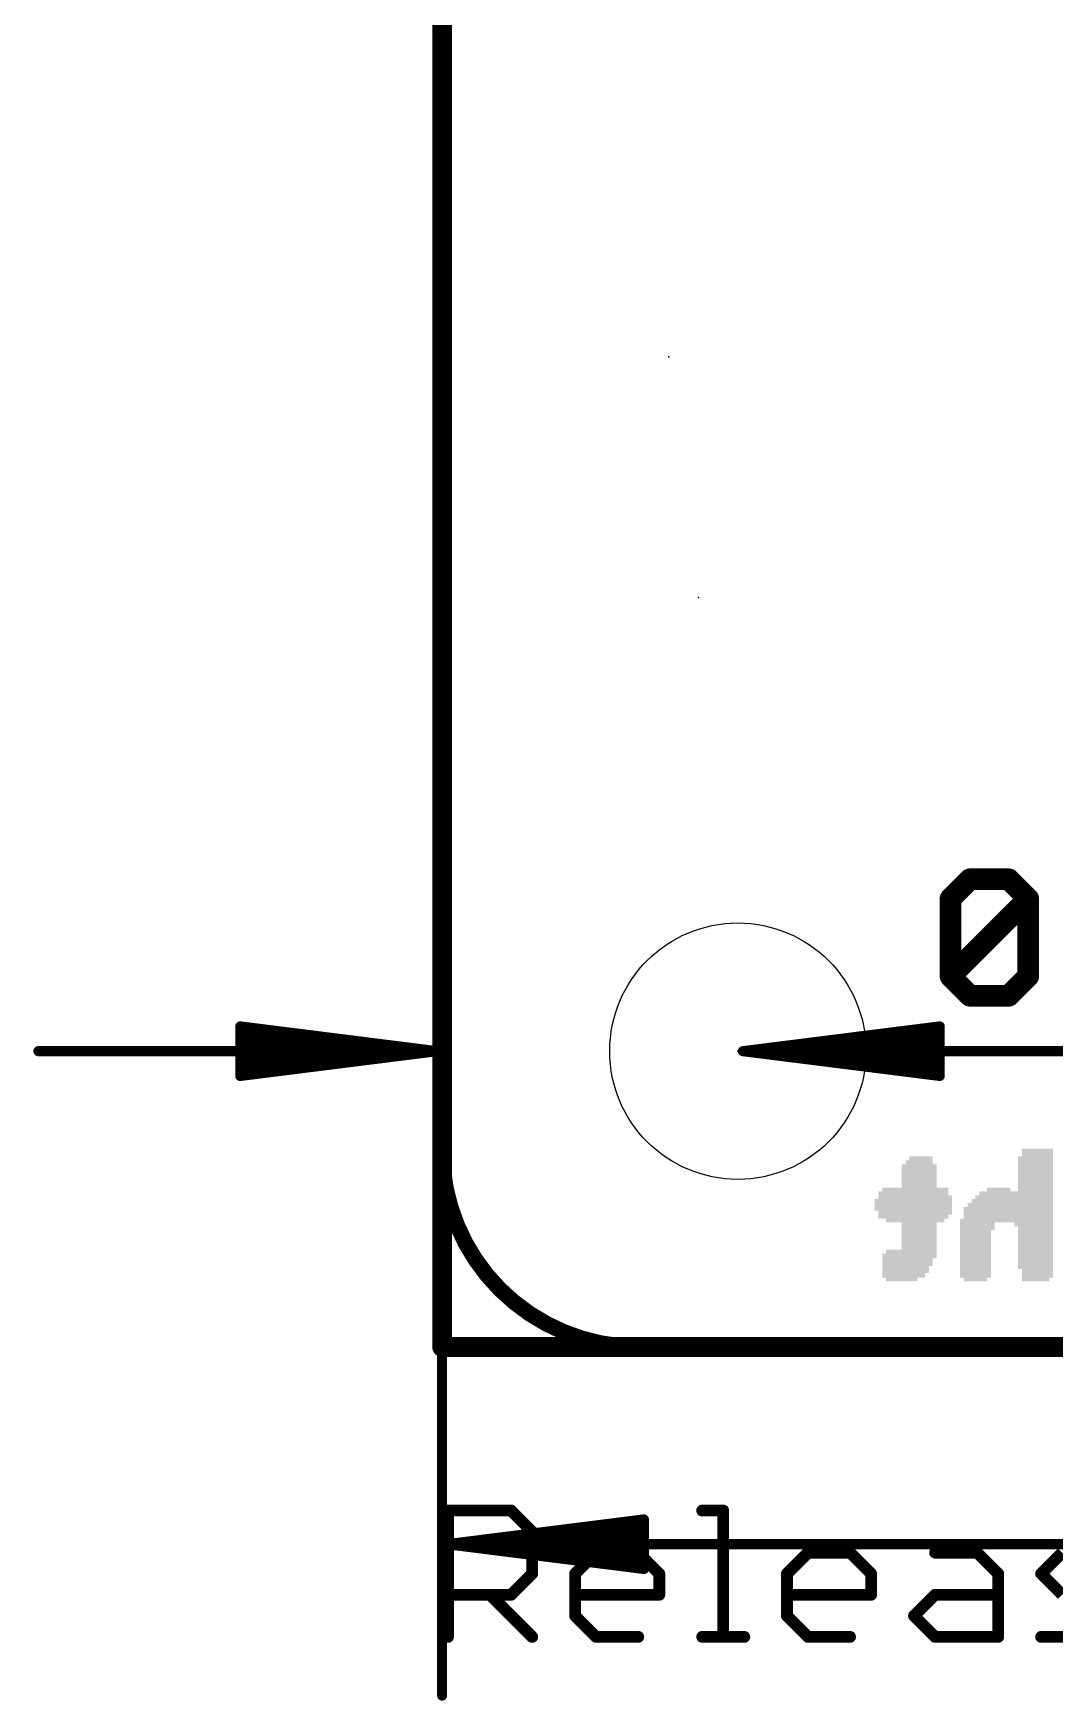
# Model space of a CAD drawing. Extents: x -5 to 107, y -9 to 51.
# Drawn here: x -5.27 to 7.89, y -4.56 to 16.92 of the extents above; entities that cross this region are included whole.
import ezdxf

# ---------------------------------------------------------------- set-up
doc = ezdxf.new("R2010")
doc.units = 0
for name, color, linetype in [('16', 132, 'CONTINUOUS'), ('20', 53, 'CONTINUOUS'), ('22', 40, 'CONTINUOUS'), ('23', 53, 'CONTINUOUS'), ('49', 253, 'CONTINUOUS'), ('51', 53, 'CONTINUOUS')]:
    doc.layers.add(name, color=color, linetype=linetype)

# ---------------------------------------------------------------- blocks, each defined once
blk = doc.blocks.new('RECT')
blk.add_solid([(-0.5, -0.5), (0.5, -0.5), (-0.5, 0.5), (0.5, 0.5)])

msp = doc.modelspace()

# ---------------------------------------------------------------- linework, layer by layer
at = {"layer": '16', "const_width": 0.254}
for points in [[(0, 50.8), (0, 0)], [(0, 0), (38.1, 0)]]:
    msp.add_lwpolyline(points, dxfattribs=at)
at = {"layer": '16', "const_width": 0.127}
for points in [[(0, 0.0635, 1), (0, -0.0635)], [(-0.0635, 0, 1), (0.0635, 0)]]:
    msp.add_lwpolyline(points, format="xyb", dxfattribs=at)
at = {"layer": '20', "const_width": 0.2032}
for points in [[(0, 2.54), (0, 48.26)], [(2.54, 0), (35.56, 0)]]:
    msp.add_lwpolyline(points, dxfattribs=at)
at = {"layer": '20'}
for points, const_width in [([(0, 2.54, 0.4142), (2.54, 0)], 0.2032), ([(0.0508, 2.54, 1), (-0.0508, 2.54)], 0.1016), ([(-0.0508, 2.54, 1), (0.0508, 2.54)], 0.1016), ([(2.54, 0.0508, 1), (2.54, -0.0508)], 0.1016), ([(2.54, -0.0508, 1), (2.54, 0.0508)], 0.1016)]:
    msp.add_lwpolyline(points, format="xyb", dxfattribs=dict(at, const_width=const_width))
msp.add_circle((3.81, 3.81), 1.651, dxfattribs=at)
at = {"layer": '23'}
for p in [(2.921, 12.7508), (3.302, 9.652), (3.81, 3.81)]:
    msp.add_point(p, dxfattribs=at)
at = {"layer": '49'}
for points, const_width in [([(6.5497, 5.7741), (6.7997, 6.0241)], 0.2794), ([(6.7997, 6.0241), (7.2996, 6.0241)], 0.2794), ([(7.2996, 6.0241), (7.5496, 5.7741)], 0.2794), ([(6.5497, 4.7742), (6.5497, 5.7741)], 0.2794), ([(6.5497, 4.7742), (7.5496, 5.7741)], 0.2794), ([(7.5496, 5.7741), (7.5496, 4.7742)], 0.2794), ([(6.7997, 4.5242), (6.5497, 4.7742)], 0.2794), ([(7.5496, 4.7742), (7.2996, 4.5242)], 0.2794), ([(7.2996, 4.5242), (6.7997, 4.5242)], 0.2794), ([(-0.065, 3.81), (-2.6, 4.1292)], 0.13), ([(-2.6, 4.1292), (-2.6, 3.4908)], 0.13), ([(-0.065, 3.81), (-2.6, 4.07)], 0.13), ([(3.875, 3.81), (6.41, 4.1292)], 0.13), ([(3.875, 3.81), (6.41, 4.07)], 0.13), ([(6.41, 4.1292), (6.41, 3.4908)], 0.13), ([(-0.065, 3.81), (-5.2, 3.81)], 0.13), ([(-0.065, 3.81), (-2.6, 3.94)], 0.13), ([(-2.6, 3.4908), (-0.065, 3.81)], 0.13), ([(-2.6, 3.68), (-0.065, 3.81)], 0.13), ([(-2.6, 3.55), (-0.065, 3.81)], 0.13), ([(3.875, 3.81), (6.41, 3.94)], 0.13), ([(3.875, 3.81), (11.3728, 3.81)], 0.13), ([(6.41, 3.4908), (3.875, 3.81)], 0.13), ([(6.41, 3.68), (3.875, 3.81)], 0.13), ([(6.41, 3.55), (3.875, 3.81)], 0.13), ([(0, 0), (0, -4.49)], 0.13), ([(0.065, -2.54), (2.6, -2.2208)], 0.13), ([(0.065, -2.54), (2.6, -2.28)], 0.13), ([(0.065, -2.54), (2.6, -2.41)], 0.13), ([(2.6, -2.2208), (2.6, -2.8592)], 0.13), ([(0.065, -2.54), (38.035, -2.54)], 0.13), ([(2.6, -2.8592), (0.065, -2.54)], 0.13), ([(2.6, -2.67), (0.065, -2.54)], 0.13), ([(2.6, -2.8), (0.065, -2.54)], 0.13)]:
    msp.add_lwpolyline(points, dxfattribs=dict(at, const_width=const_width))
for points, const_width in [([(6.7997, 6.0939, 1), (6.7997, 5.9542)], 0.1397), ([(6.8491, 5.9747, 1), (6.7503, 6.0735)], 0.1397), ([(7.349, 6.0735, 1), (7.2502, 5.9747)], 0.1397), ([(7.2996, 5.9542, 1), (7.2996, 6.0939)], 0.1397), ([(6.6196, 5.7741, 1), (6.4799, 5.7741)], 0.1397), ([(6.5003, 5.8235, 1), (6.5991, 5.7247)], 0.1397), ([(7.6195, 5.7741, 1), (7.4798, 5.7741)], 0.1397), ([(7.599, 5.7247, 1), (7.5002, 5.8235)], 0.1397), ([(7.5002, 5.7247, 1), (7.599, 5.8235)], 0.1397), ([(6.5991, 4.8236, 1), (6.5003, 4.7248)], 0.1397), ([(6.5003, 4.8236, 1), (6.5991, 4.7248)], 0.1397), ([(6.4799, 4.7742, 1), (6.6196, 4.7742)], 0.1397), ([(7.4798, 4.7742, 1), (7.6195, 4.7742)], 0.1397), ([(7.599, 4.7248, 1), (7.5002, 4.8236)], 0.1397), ([(6.7997, 4.5941, 1), (6.7997, 4.4544)], 0.1397), ([(6.7503, 4.4748, 1), (6.8491, 4.5736)], 0.1397), ([(7.2502, 4.5736, 1), (7.349, 4.4748)], 0.1397), ([(7.2996, 4.4544, 1), (7.2996, 4.5941)], 0.1397), ([(-2.5959, 4.1615, 1), (-2.6041, 4.097)], 0.065), ([(-2.5675, 4.1292, 1), (-2.6325, 4.1292)], 0.065), ([(-2.5967, 4.1023, 1), (-2.6033, 4.0377)], 0.065), ([(6.4425, 4.1292, 1), (6.3775, 4.1292)], 0.065), ([(6.4141, 4.097, 1), (6.4059, 4.1615)], 0.065), ([(6.4133, 4.0377, 1), (6.4067, 4.1023)], 0.065), ([(-5.2, 3.8425, 1), (-5.2, 3.7775)], 0.065), ([(-2.5983, 3.9725, 1), (-2.6017, 3.9075)], 0.065), ([(-0.0609, 3.7778, 1), (-0.0691, 3.8422)], 0.065), ([(-0.0691, 3.7778, 1), (-0.0609, 3.8422)], 0.065), ([(-0.0617, 3.7777, 1), (-0.0683, 3.8423)], 0.065), ([(-0.0683, 3.7777, 1), (-0.0617, 3.8423)], 0.065), ([(-0.0667, 3.7775, 1), (-0.0633, 3.8425)], 0.065), ([(-0.0633, 3.7775, 1), (-0.0667, 3.8425)], 0.065), ([(-0.065, 3.7775, 1), (-0.065, 3.8425)], 0.065), ([(3.875, 3.8425, 1), (3.875, 3.7775)], 0.065), ([(3.8791, 3.8422, 1), (3.8709, 3.7778)], 0.065), ([(3.8733, 3.8425, 1), (3.8767, 3.7775)], 0.065), ([(3.8767, 3.8425, 1), (3.8733, 3.7775)], 0.065), ([(3.8783, 3.8423, 1), (3.8717, 3.7777)], 0.065), ([(3.8717, 3.8423, 1), (3.8783, 3.7777)], 0.065), ([(3.8709, 3.8422, 1), (3.8791, 3.7778)], 0.065), ([(6.4117, 3.9075, 1), (6.4083, 3.9725)], 0.065), ([(-2.6017, 3.7125, 1), (-2.5983, 3.6475)], 0.065), ([(6.4083, 3.6475, 1), (6.4117, 3.7125)], 0.065), ([(-2.6033, 3.5823, 1), (-2.5967, 3.5177)], 0.065), ([(-2.6041, 3.523, 1), (-2.5959, 3.4585)], 0.065), ([(-2.6325, 3.4908, 1), (-2.5675, 3.4908)], 0.065), ([(6.3775, 3.4908, 1), (6.4425, 3.4908)], 0.065), ([(6.4059, 3.4585, 1), (6.4141, 3.523)], 0.065), ([(6.4067, 3.5177, 1), (6.4133, 3.5823)], 0.065), ([(0.0325, 0, 1), (-0.0325, 0)], 0.065), ([(2.6325, -2.2208, 1), (2.5675, -2.2208)], 0.065), ([(2.6041, -2.253, 1), (2.5959, -2.1885)], 0.065), ([(2.6033, -2.3123, 1), (2.5967, -2.2477)], 0.065), ([(2.6017, -2.4425, 1), (2.5983, -2.3775)], 0.065), ([(0.065, -2.5075, 1), (0.065, -2.5725)], 0.065), ([(0.0691, -2.5078, 1), (0.0609, -2.5722)], 0.065), ([(0.0633, -2.5075, 1), (0.0667, -2.5725)], 0.065), ([(0.0667, -2.5075, 1), (0.0633, -2.5725)], 0.065), ([(0.0683, -2.5077, 1), (0.0617, -2.5723)], 0.065), ([(0.0617, -2.5077, 1), (0.0683, -2.5723)], 0.065), ([(0.0609, -2.5078, 1), (0.0691, -2.5722)], 0.065), ([(2.5967, -2.8323, 1), (2.6033, -2.7677)], 0.065), ([(2.5983, -2.7025, 1), (2.6017, -2.6375)], 0.065), ([(2.5675, -2.8592, 1), (2.6325, -2.8592)], 0.065), ([(2.5959, -2.8915, 1), (2.6041, -2.827)], 0.065), ([(-0.0325, -4.49, 1), (0.0325, -4.49)], 0.065)]:
    msp.add_lwpolyline(points, format="xyb", dxfattribs=dict(at, const_width=const_width))
at = {"layer": '51', "const_width": 0.1524}
for points in [[(0.0762, -3.7338), (0.0762, -2.1068)], [(0.0762, -2.1068), (0.8897, -2.1068)], [(0.8897, -2.1068), (1.1609, -2.378)], [(3.3505, -2.1068), (3.6217, -2.1068)], [(3.6217, -2.1068), (3.6217, -3.7338)], [(1.1609, -2.378), (1.1609, -2.9203)], [(1.7134, -2.9203), (1.9845, -2.6491)], [(1.9845, -2.6491), (2.5269, -2.6491)], [(2.5269, -2.6491), (2.798, -2.9203)], [(4.442, -2.9203), (4.7131, -2.6491)], [(4.7131, -2.6491), (5.2554, -2.6491)], [(5.2554, -2.6491), (5.5266, -2.9203)], [(6.3503, -2.6491), (6.8926, -2.6491)], [(6.8926, -2.6491), (7.1638, -2.9203)], [(7.7163, -2.9203), (7.9874, -2.6491)], [(1.1609, -2.9203), (0.8897, -3.1915)], [(1.7134, -3.4626), (1.7134, -2.9203)], [(2.798, -2.9203), (2.798, -3.1915)], [(4.442, -3.4626), (4.442, -2.9203)], [(5.5266, -2.9203), (5.5266, -3.1915)], [(7.1638, -2.9203), (7.1638, -3.7338)], [(7.9874, -3.1915), (7.7163, -2.9203)], [(0.8897, -3.1915), (0.0762, -3.1915)], [(0.6185, -3.1915), (1.1609, -3.7338)], [(2.798, -3.1915), (1.7134, -3.1915)], [(5.5266, -3.1915), (4.442, -3.1915)], [(6.0791, -3.4626), (6.3503, -3.1915)], [(6.3503, -3.1915), (7.1638, -3.1915)], [(1.9845, -3.7338), (1.7134, -3.4626)], [(4.7131, -3.7338), (4.442, -3.4626)], [(6.3503, -3.7338), (6.0791, -3.4626)], [(2.5269, -3.7338), (1.9845, -3.7338)], [(3.3505, -3.7338), (3.8928, -3.7338)], [(5.2554, -3.7338), (4.7131, -3.7338)], [(7.1638, -3.7338), (6.3503, -3.7338)], [(7.7163, -3.7338), (8.5298, -3.7338)]]:
    msp.add_lwpolyline(points, dxfattribs=at)
at = {"layer": '51', "const_width": 0.0762}
for points in [[(0.1143, -2.1068, 1), (0.0381, -2.1068)], [(0.0762, -2.0687, 1), (0.0762, -2.1449)], [(0.9166, -2.0799, 1), (0.8628, -2.1338)], [(0.8897, -2.1449, 1), (0.8897, -2.0687)], [(3.3505, -2.0687, 1), (3.3505, -2.1449)], [(3.6598, -2.1068, 1), (3.5836, -2.1068)], [(3.6217, -2.1449, 1), (3.6217, -2.0687)], [(1.199, -2.378, 1), (1.1228, -2.378)], [(1.1339, -2.4049, 1), (1.1878, -2.351)], [(1.9845, -2.611, 1), (1.9845, -2.6872)], [(2.0115, -2.6761, 1), (1.9576, -2.6222)], [(2.5538, -2.6222, 1), (2.4999, -2.6761)], [(2.5269, -2.6872, 1), (2.5269, -2.611)], [(4.7131, -2.611, 1), (4.7131, -2.6872)], [(4.7401, -2.6761, 1), (4.6862, -2.6222)], [(5.2824, -2.6222, 1), (5.2285, -2.6761)], [(5.2554, -2.6872, 1), (5.2554, -2.611)], [(6.3503, -2.611, 1), (6.3503, -2.6872)], [(6.9195, -2.6222, 1), (6.8657, -2.6761)], [(6.8926, -2.6872, 1), (6.8926, -2.611)], [(1.1228, -2.9203, 1), (1.199, -2.9203)], [(1.1878, -2.9472, 1), (1.1339, -2.8934)], [(1.7515, -2.9203, 1), (1.6753, -2.9203)], [(1.6864, -2.8934, 1), (1.7403, -2.9472)], [(2.8361, -2.9203, 1), (2.7599, -2.9203)], [(2.7711, -2.9472, 1), (2.825, -2.8934)], [(4.4801, -2.9203, 1), (4.4039, -2.9203)], [(4.415, -2.8934, 1), (4.4689, -2.9472)], [(5.5647, -2.9203, 1), (5.4885, -2.9203)], [(5.4997, -2.9472, 1), (5.5536, -2.8934)], [(7.2019, -2.9203, 1), (7.1257, -2.9203)], [(7.1368, -2.9472, 1), (7.1907, -2.8934)], [(7.7432, -2.8934, 1), (7.6893, -2.9472)], [(7.6893, -2.8934, 1), (7.7432, -2.9472)], [(0.0762, -3.1534, 1), (0.0762, -3.2296)], [(0.6455, -3.1645, 1), (0.5916, -3.2184)], [(0.8628, -3.1645, 1), (0.9166, -3.2184)], [(0.8897, -3.2296, 1), (0.8897, -3.1534)], [(1.7134, -3.1534, 1), (1.7134, -3.2296)], [(2.7599, -3.1915, 1), (2.8361, -3.1915)], [(2.798, -3.2296, 1), (2.798, -3.1534)], [(4.442, -3.1534, 1), (4.442, -3.2296)], [(5.4885, -3.1915, 1), (5.5647, -3.1915)], [(5.5266, -3.2296, 1), (5.5266, -3.1534)], [(6.3503, -3.1534, 1), (6.3503, -3.2296)], [(6.3772, -3.2184, 1), (6.3233, -3.1645)], [(7.1638, -3.2296, 1), (7.1638, -3.1534)], [(1.7403, -3.4357, 1), (1.6864, -3.4896)], [(1.6753, -3.4626, 1), (1.7515, -3.4626)], [(4.4689, -3.4357, 1), (4.415, -3.4896)], [(4.4039, -3.4626, 1), (4.4801, -3.4626)], [(6.106, -3.4357, 1), (6.0522, -3.4896)], [(6.0522, -3.4357, 1), (6.106, -3.4896)], [(0.0381, -3.7338, 1), (0.1143, -3.7338)], [(1.1339, -3.7607, 1), (1.1878, -3.7069)], [(1.9845, -3.6957, 1), (1.9845, -3.7719)], [(1.9576, -3.7607, 1), (2.0115, -3.7069)], [(2.5269, -3.7719, 1), (2.5269, -3.6957)], [(3.3505, -3.6957, 1), (3.3505, -3.7719)], [(3.5836, -3.7338, 1), (3.6598, -3.7338)], [(3.8928, -3.7719, 1), (3.8928, -3.6957)], [(4.7131, -3.6957, 1), (4.7131, -3.7719)], [(4.6862, -3.7607, 1), (4.7401, -3.7069)], [(5.2554, -3.7719, 1), (5.2554, -3.6957)], [(6.3503, -3.6957, 1), (6.3503, -3.7719)], [(6.3233, -3.7607, 1), (6.3772, -3.7069)], [(7.1257, -3.7338, 1), (7.2019, -3.7338)], [(7.1638, -3.7719, 1), (7.1638, -3.6957)], [(7.7163, -3.6957, 1), (7.7163, -3.7719)]]:
    msp.add_lwpolyline(points, format="xyb", dxfattribs=at)

# ---------------------------------------------------------------- block references
at = {"layer": '22', "rotation": 180}
for p, xscale, yscale in [((6.145, 2.379), 0.35, 0.05), ((6.17, 2.429), 0.3, 0.05), ((7.645, 2.429), 0.45, 0.05), ((7.645, 2.379), 0.45, 0.05), ((7.67, 2.529), 0.4, 0.05), ((7.67, 2.479), 0.4, 0.05), ((6.145, 2.329), 0.45, 0.05), ((6.145, 2.279), 0.45, 0.05), ((6.145, 2.229), 0.45, 0.05), ((6.145, 2.179), 0.45, 0.05), ((6.145, 2.129), 0.45, 0.05), ((7.645, 2.329), 0.45, 0.05), ((7.645, 2.279), 0.45, 0.05), ((7.645, 2.229), 0.45, 0.05), ((7.645, 2.179), 0.45, 0.05), ((7.645, 2.129), 0.45, 0.05), ((6.07, 1.979), 0.9, 0.05), ((6.095, 1.929), 0.95, 0.05), ((6.095, 2.029), 0.85, 0.05), ((6.145, 2.079), 0.45, 0.05), ((7.395, 1.979), 0.95, 0.05), ((7.17, 2.029), 0.3, 0.05), ((7.645, 2.079), 0.45, 0.05), ((7.645, 2.029), 0.45, 0.05), ((6.095, 1.729), 0.95, 0.05), ((7.295, 1.779), 1.15, 0.05), ((7.295, 1.729), 1.15, 0.05), ((7.32, 1.829), 1.1, 0.05), ((7.345, 1.879), 1.05, 0.05), ((6.07, 1.679), 0.9, 0.05), ((6.095, 1.629), 0.75, 0.05), ((6.145, 1.579), 0.45, 0.05), ((6.145, 1.529), 0.45, 0.05), ((6.145, 1.479), 0.45, 0.05), ((7.27, 1.629), 1.2, 0.05), ((6.895, 1.579), 0.45, 0.05), ((6.895, 1.529), 0.45, 0.05), ((6.87, 1.479), 0.4, 0.05), ((7.295, 1.679), 1.15, 0.05), ((7.62, 1.579), 0.5, 0.05), ((7.645, 1.529), 0.45, 0.05), ((7.645, 1.479), 0.45, 0.05), ((6.145, 1.424), 0.45, 0.06), ((6.145, 1.369), 0.45, 0.05), ((6.145, 1.319), 0.45, 0.05), ((6.145, 1.279), 0.45, 0.05), ((6.87, 1.424), 0.4, 0.06), ((6.87, 1.369), 0.4, 0.05), ((6.87, 1.319), 0.4, 0.05), ((6.87, 1.279), 0.4, 0.05), ((7.645, 1.424), 0.45, 0.06), ((7.645, 1.369), 0.45, 0.05), ((7.645, 1.319), 0.45, 0.05), ((7.645, 1.279), 0.45, 0.05), ((6.02, 1.174), 0.7, 0.06), ((5.995, 1.119), 0.65, 0.05), ((5.995, 1.069), 0.65, 0.05), ((6.045, 1.229), 0.65, 0.05), ((6.87, 1.229), 0.4, 0.05), ((6.87, 1.174), 0.4, 0.06), ((6.87, 1.119), 0.4, 0.05), ((6.87, 1.069), 0.4, 0.05), ((7.645, 1.229), 0.45, 0.05), ((7.645, 1.174), 0.45, 0.06), ((7.645, 1.119), 0.45, 0.05), ((7.645, 1.069), 0.45, 0.05), ((5.97, 1.029), 0.6, 0.05), ((5.97, 0.979), 0.6, 0.05), ((5.945, 0.924), 0.55, 0.06), ((5.92, 0.869), 0.4, 0.05), ((6.87, 1.029), 0.4, 0.05), ((6.87, 0.979), 0.4, 0.05), ((6.87, 0.924), 0.4, 0.06), ((6.87, 0.869), 0.3, 0.05), ((7.645, 1.029), 0.45, 0.05), ((7.67, 0.979), 0.4, 0.05), ((7.67, 0.924), 0.4, 0.06), ((7.645, 0.869), 0.35, 0.05)]:
    msp.add_blockref('RECT', p, dxfattribs=dict(at, xscale=xscale, yscale=yscale))
at = {"layer": '22', "yscale": 0.05, "rotation": 180}
for p in [(7.37, 1.929), (6.07, 1.879), (6.07, 1.829), (6.07, 1.779)]:
    msp.add_blockref('RECT', p, dxfattribs=at)

doc.saveas('drawing.dxf')
